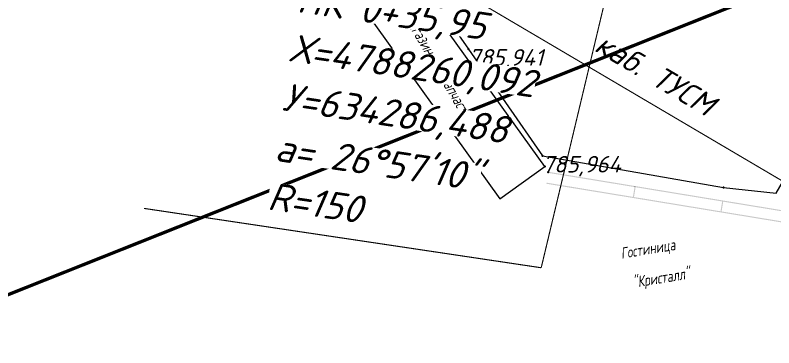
# Model space of a CAD drawing. Header units: metres. Extents: x 629572 to 645168, y 4785785 to 4790166.
# Drawn here: x 634225.1 to 634293.9, y 4788195.6 to 4788225.7 of the extents above; entities that cross this region are included whole.
import ezdxf

# ---------------------------------------------------------------- set-up
doc = ezdxf.new("R2010")
doc.units = ezdxf.units.M
doc.linetypes.add('Сплошная', pattern=[0])
doc.linetypes.add('Сплошная_0_50', pattern=[0])
for name, color, linetype in [('Вершина угла с координатами и параметрами_КДП', 7, 'CONTINUOUS'), ('Здания и строения', 7, 'CONTINUOUS'), ('каб.TNS+', 7, 'CONTINUOUS'), ('каб.ТУСМ', 7, 'CONTINUOUS'), ('красная линия', 7, 'CONTINUOUS'), ('Нурсултан', 7, 'CONTINUOUS'), ('Ограды каменные и жб (H более 1м) - по краю', 7, 'CONTINUOUS'), ('тест', 7, 'CONTINUOUS'), ('Тротуары и пешеходные дорожки (бордюр)', 7, 'CONTINUOUS')]:
    doc.layers.add(name, color=color, linetype=linetype)
doc.styles.add('ISOCPEUR', font='isocpeui.ttf')
doc.styles.get("Standard").update_dxf_attribs({"font": 'isocpeui.ttf'})
doc.linetypes.add('TELEFON', pattern='A,8,["o",Standard,S=1,R=0,X=-4.33,Y=-0.34],-2', length=10)

msp = doc.modelspace()

# ---------------------------------------------------------------- hatches: boundary and pattern name
at = {"layer": 'Ограды каменные и жб (H более 1м) - по краю'}
for points in [[(634279.195, 4788210.6), (634276.377, 4788211.063), (634273.458, 4788211.542), (634273.442, 4788211.446), (634273.442, 4788211.444), (634276.361, 4788210.964), (634279.179, 4788210.501), (634281.266, 4788210.158), (634281.282, 4788210.257)], [(634279.033, 4788209.613), (634276.215, 4788210.076), (634273.296, 4788210.556), (634273.28, 4788210.459), (634273.28, 4788210.457), (634276.198, 4788209.977), (634279.017, 4788209.514), (634281.104, 4788209.172), (634281.12, 4788209.27)], [(634287.138, 4788209.295), (634284.32, 4788209.758), (634281.331, 4788210.249), (634281.323, 4788210.2), (634281.274, 4788210.208), (634281.112, 4788209.221), (634281.161, 4788209.213), (634281.112, 4788209.221), (634281.104, 4788209.172), (634281.153, 4788209.164), (634284.142, 4788208.673), (634286.96, 4788208.21), (634289.047, 4788207.867), (634289.063, 4788207.965), (634286.976, 4788208.308), (634284.158, 4788208.771), (634281.219, 4788209.254), (634281.364, 4788210.142), (634284.304, 4788209.659), (634287.122, 4788209.196), (634289.209, 4788208.854), (634289.226, 4788208.952)], [(634281.274, 4788210.208), (634281.323, 4788210.2), (634281.331, 4788210.249), (634281.282, 4788210.257)], [(634295.082, 4788207.99), (634292.264, 4788208.453), (634289.275, 4788208.944), (634289.226, 4788208.952), (634289.217, 4788208.903), (634289.267, 4788208.895), (634289.217, 4788208.903), (634289.055, 4788207.916), (634289.047, 4788207.867), (634289.097, 4788207.859), (634292.086, 4788207.368), (634294.904, 4788206.905), (634296.991, 4788206.562), (634297.007, 4788206.661), (634294.92, 4788207.003), (634292.102, 4788207.466), (634289.162, 4788207.949), (634289.308, 4788208.837), (634292.248, 4788208.354), (634295.066, 4788207.892), (634297.153, 4788207.549), (634297.169, 4788207.647)]]:
    msp.add_hatch(color=7, dxfattribs=at).paths.add_polyline_path(points)

# ---------------------------------------------------------------- linework, layer by layer
at = {"layer": 'Вершина угла с координатами и параметрами_КДП', "color": 7, "linetype": 'Continuous', "lineweight": 0, "const_width": 0.1, "flags": 128}
for points in [[(634286.488, 4788260.092), (634272.806, 4788202.848)], [(634236.803, 4788208.225), (634272.806, 4788202.848)]]:
    msp.add_lwpolyline(points, dxfattribs=at)
at = {"layer": 'Здания и строения', "color": 8, "linetype": 'Сплошная', "lineweight": 0, "flags": 128}
msp.add_lwpolyline([(634259.846, 4788230.52), (634255.784, 4788227.605), (634269.066, 4788209.098), (634273.128, 4788212.013), (634259.846, 4788230.52)], close=True, dxfattribs=at)
at = {"layer": 'каб.TNS+', "color": 3, "linetype": 'TELEFON', "lineweight": 13, "true_color": 0x00e600, "const_width": 0.1, "flags": 128}
msp.add_lwpolyline([(633230.144, 4788389.592), (633344.729, 4788403.854), (633409.357, 4788391.818), (633420.009, 4788387.98), (633437.054, 4788383.297), (633526.334, 4788366.901), (633634.565, 4788348.248), (633710.126, 4788332.171), (634104.681, 4788238.498), (634261.231, 4788230.403), (634311.884, 4788200.571), (634417.542, 4788151.457), (634579.568, 4788156.544), (634633.9, 4788158.034), (634644.582, 4788158.401), (634694.097, 4788152.282), (634733.066, 4788146.767), (634775.286, 4788140.461), (634799.265, 4788136.502), (635093.223, 4788078.935), (635226.392, 4788062.853), (635399.922, 4788029.549), (635484.356, 4788023.579), (635569.309, 4788012.235), (635621.709, 4788004.851), (635666.94, 4787992.952), (635740.027, 4787980.176), (635779.914, 4787970.332), (635826.581, 4787957.347), (635853.488, 4787947.661), (635872.702, 4787940.068), (635991.537, 4787886.465), (636187.111, 4787806.711), (636209.235, 4787765.084), (636377.357, 4787726.52), (636432.925, 4787741.365), (636490.651, 4787769.031), (636568.713, 4787804.041), (636646.25, 4787818.683), (636712.558, 4787826.654), (636770.215, 4787836.87), (636964.065, 4787865.88), (637090.976, 4787866.86), (637407.809, 4787914.614), (637650.17, 4787988.245), (637701.732, 4787996.925), (637736.588, 4788004.318), (637781.106, 4788015.857), (637823.812, 4788025.287), (637840.147, 4788027.841), (637887.457, 4788037.971), (637924.534, 4788044.77), (637950.054, 4788039.488), (637995.293, 4788042.79), (638160.082, 4788128.557), (638321.49, 4788202.495), (638407.595, 4788245.637), (638451.902, 4788258.85), (638484.142, 4788264.993), (638492.947, 4788261.65)], dxfattribs=at)
at = {"layer": 'красная линия', "color": 1, "linetype": 'Сплошная_0_50', "lineweight": 0, "true_color": 0xff0000, "const_width": 0.3, "elevation": 794.579, "flags": 128}
msp.add_lwpolyline([(635320.137, 4788059.506), (634985.355, 4788102.587), (634940.044, 4788116.908), (634898.849, 4788132.114), (634827.353, 4788142.613), (634829.041, 4788150.889), (634803.75, 4788153.197), (634741.75, 4788165.398), (634643.038, 4788172.889), (634637.145, 4788183.115), (634482.541, 4788213.707), (634442.553, 4788220.511), (634430.34, 4788211.192), (634409.151, 4788208.211), (634377.252, 4788213.601), (634364.752, 4788234.811), (634327.948, 4788241.586), (634037.251, 4788125.906), (633755.75, 4787960.189), (633740.048, 4787969.79), (633706.25, 4787916.702), (633678.555, 4787933.292), (633731.66, 4788017.386), (633754.949, 4788053.689), (633734.646, 4788065.299), (633749.642, 4788090.416), (633730.852, 4788097.487), (633705.25, 4788109.889), (633734.851, 4788214.392), (633702.738, 4788216.909), (633716.652, 4788255.713), (633682.838, 4788267.798), (633706.754, 4788323.81), (633460.25, 4788373.303), (633402.451, 4788382.295), (633380.345, 4788382.293), (633352.451, 4788386.192), (633331.041, 4788408.309), (633256.053, 4788419.898), (633167.836, 4788431.414), (633120.156, 4788439.093), (633026.641, 4788457.114), (632680.743, 4788510.71), (632641.247, 4788516.793)], dxfattribs=at)
at = {"layer": 'Нурсултан', "color": 7}
for p in [(634266.223, 4788222.654, -0.736), (634272.916, 4788212.976, -0.713), (634273.131, 4788212.009, -0.808), (634273.45, 4788211.493, -0.824), (634289.342, 4788210.111, -0.784)]:
    msp.add_point(p, dxfattribs=at)
at = {"layer": 'тест', "color": 7}
for p in [(634266.223, 4788222.654, 785.941), (634272.916, 4788212.976, 785.964), (634273.131, 4788212.009, 785.869), (634273.45, 4788211.493, 785.853), (634289.342, 4788210.111, 785.893)]:
    msp.add_point(p, dxfattribs=at)
at = {"layer": 'Тротуары и пешеходные дорожки (бордюр)', "color": 7, "linetype": 'Сплошная', "lineweight": 0, "flags": 128}
msp.add_lwpolyline([(634262.449, 4788228.094), (634266.223, 4788222.654), (634272.916, 4788212.976), (634289.342, 4788210.111), (634294.112, 4788209.597), (634298.516, 4788217.23), (634312.803, 4788214.116)], dxfattribs=at)

# ---------------------------------------------------------------- texts
at = {"layer": 'Здания и строения', "color": 0, "style": 'ISOCPEUR', "width": 0.75}
for s, rotation, p in [('Магазин автозапчастей', 300.33475, (634260.371, 4788225.454)), ('Гостиница', 9.36929, (634280.101, 4788203.655)), ('"Кристалл"', 9.36929, (634281.2, 4788201.025))]:
    msp.add_text(s, height=1, rotation=rotation, dxfattribs=at).set_placement(p)
at = {"layer": 'каб.ТУСМ', "color": 3, "style": 'ISOCPEUR'}
msp.add_text('каб. ТУСМ', height=2, rotation=329.50456, dxfattribs=at).set_placement((634277.51, 4788222.557))
at = {"layer": 'Нурсултан', "color": 251, "char_height": 1.5, "attachment_point": 1, "style": 'ISOCPEUR'}
for s, insert in [('785,941', (634266.223, 4788222.654, -0.736)), ('785,964', (634272.916, 4788212.976, -0.713))]:
    msp.add_mtext(s, dxfattribs=dict(at, insert=insert))

# ---------------------------------------------------------------- next in the draw order: texts
at = {"layer": 'Вершина угла с координатами и параметрами_КДП', "color": 7, "insert": (634250.497, 4788225.445), "char_height": 2.50114, "attachment_point": 7, "rotation": 351.50539, "bg_fill": 3, "box_fill_scale": 1, "bg_fill_color": 256, "bg_fill_transparency": 0}
msp.add_mtext('\\A1;{\\fISOCPEUR|c204|b0|i1;\\H1x;\\l\\C1;ПК 0+35,95}', dxfattribs=at)

# ---------------------------------------------------------------- next in the draw order: texts
at = {"layer": 'Вершина угла с координатами и параметрами_КДП', "color": 7, "insert": (634249.832, 4788220.994), "char_height": 2.50114, "attachment_point": 7, "rotation": 351.50539, "bg_fill": 3, "box_fill_scale": 1, "bg_fill_color": 256, "bg_fill_transparency": 0}
msp.add_mtext('\\A1;{\\fISOCPEUR|c204|b0|i1;\\H1x;\\l\\C1;Х=4788260,092}', dxfattribs=at)

# ---------------------------------------------------------------- next in the draw order: texts
at = {"layer": 'Вершина угла с координатами и параметрами_КДП', "color": 7, "insert": (634249.167, 4788216.542), "char_height": 2.50114, "attachment_point": 7, "rotation": 351.50539, "bg_fill": 3, "box_fill_scale": 1, "bg_fill_color": 256, "bg_fill_transparency": 0}
msp.add_mtext('\\A1;{\\fISOCPEUR|c204|b0|i1;\\H1x;\\l\\C1;У=634286,488}', dxfattribs=at)

# ---------------------------------------------------------------- next in the draw order: texts
at = {"layer": 'Вершина угла с координатами и параметрами_КДП', "color": 7, "insert": (634248.571, 4788212.553), "char_height": 2.50114, "attachment_point": 7, "rotation": 351.50539, "bg_fill": 3, "box_fill_scale": 1, "bg_fill_color": 256, "bg_fill_transparency": 0}
msp.add_mtext('\\A1;{\\fISOCPEUR|c204|b0|i1;\\H1x;\\l\\C1;а= 26°57\'10"}', dxfattribs=at)

# ---------------------------------------------------------------- next in the draw order: texts
at = {"layer": 'Вершина угла с координатами и параметрами_КДП', "color": 7, "insert": (634247.911, 4788208.133), "char_height": 2.50114, "attachment_point": 7, "rotation": 351.50539, "bg_fill": 3, "box_fill_scale": 1, "bg_fill_color": 256, "bg_fill_transparency": 0}
msp.add_mtext('\\A1;{\\fISOCPEUR|c204|b0|i1;\\H1x;\\l\\C1;R=150}', dxfattribs=at)

doc.saveas('drawing.dxf')
